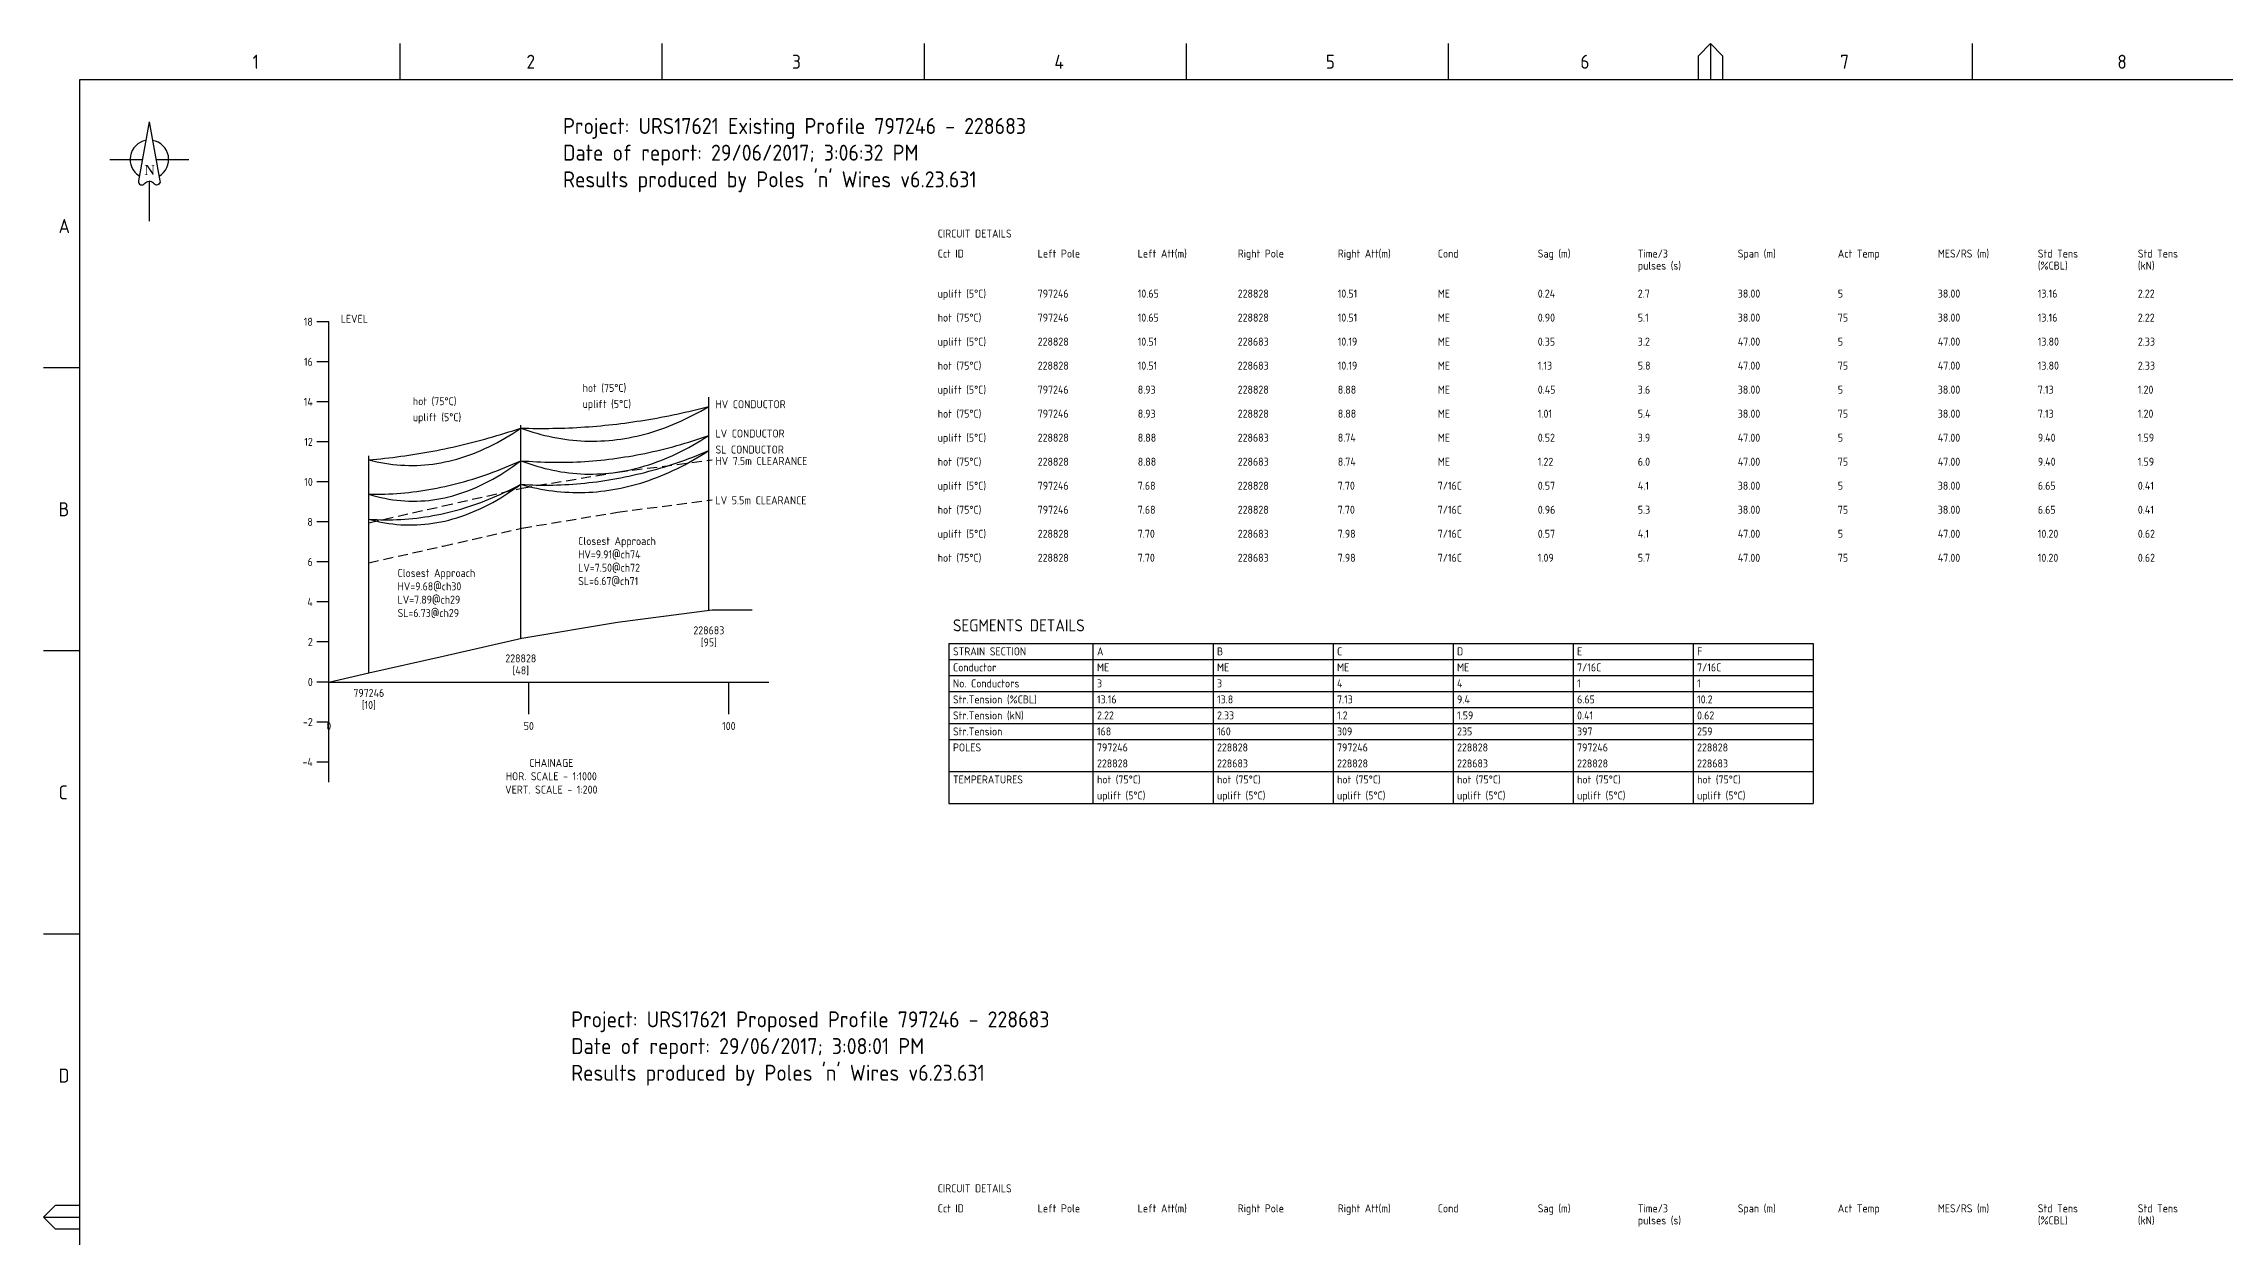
# Paper-space layout 'Retic4' of a CAD drawing. Header units: metres, sheet in millimetres. Extents: x -9 to 825, y -5 to 581.
# Drawn here: x -9 to 536, y 283 to 581 of the extents above; entities that cross this region are included whole.
import ezdxf
from ezdxf.enums import TextEntityAlignment as Align

# ---------------------------------------------------------------- set-up
doc = ezdxf.new("R2010")
doc.units = ezdxf.units.M
doc.linetypes.add('DASHED', pattern=[0.75, 0.5, -0.25])
doc.layers.get('0').update_dxf_attribs({"color": 6})
doc.layers.add('Notes', color=7, linetype='Continuous')
doc.layers.add('SupportsUG_SP_EXT', color=7, linetype='Continuous')
doc.styles.add('iecISOCP', font='isocp.shx')
doc.styles.add('iecNAME', font='times.ttf')
doc.styles.add('ISOCP', font='isocp.shx', dxfattribs={"height": 1.75})

# ---------------------------------------------------------------- blocks, each defined once
blk = doc.blocks.new('NorthPnt 11(NP11)')
for p, q in [((-19.7, 0), (-3.5, 0)), ((3.3, 0), (19.7, 0)), ((-0.1, -10.9), (-0.1, -30.8))]:
    blk.add_line(p, q)
for points in [[(-0.1, 18.8), (-5.4, -10.7, 0.877048), (-2.3, -11.9, -0.1543), (-0.1, -10.9, 0.090511)], [(-0.1, 18.8), (5.3, -10.7, -0.877048), (2.1, -11.9, 0.1543), (-0.1, -10.9, -0.090511)]]:
    blk.add_lwpolyline(points, format="xyb")
for start, end in [(100.5988, 238.8643), (300.0994, 80.4374)]:
    blk.add_arc((0, 0), 9.64, start, end)
at = {"color": 7, "style": 'iecNAME'}
blk.add_text('N', height=5.02, dxfattribs=at).set_placement((-2.6, -7.8))
blk = doc.blocks.new('A1_FRAME_TITLE')
at = {"layer": 'Notes', "linetype": 'Continuous'}
for p, q in [((89.14, 574.39), (89.14, 583.39)), ((154.65, 574.39), (154.65, 583.39)), ((220.16, 574.39), (220.16, 583.39)), ((285.67, 574.39), (285.67, 583.39)), ((351.17, 574.39), (351.17, 583.39)), ((413.68, 580.39), (416.68, 583.39)), ((416.68, 583.39), (416.68, 574.39)), ((416.68, 583.39), (419.68, 580.39)), ((482.19, 574.39), (482.19, 583.39)), ((413.68, 574.39), (413.68, 580.39)), ((419.68, 580.39), (419.68, 574.39)), ((9, 502.43), (0, 502.43)), ((8.99, 431.68), (0, 431.68)), ((8.99, 360.93), (0, 360.93)), ((0, 290.18), (3, 293.18)), ((0, 290.18), (9, 290.18)), ((3, 287.18), (0, 290.18)), ((3, 293.18), (8.99, 293.18)), ((8.99, 287.18), (3, 287.18))]:
    blk.add_line(p, q, dxfattribs=at)
at = {"layer": 'Notes', "color": 3, "linetype": 'Continuous'}
blk.add_line((9, 574.39), (9, 5.97), dxfattribs=at)
at = {"layer": 'Notes', "color": 3, "linetype": 'Continuous', "flags": 128}
for points in [[(149.5, 574.39), (9, 574.39)], [(824.37, 574.39), (149.5, 574.39)]]:
    blk.add_lwpolyline(points, dxfattribs=at)
at = {"layer": 'Notes', "color": 7, "style": 'iecISOCP'}
for s, p in [('1', (52.24, 577.12)), ('2', (120.7, 577.12)), ('3', (187.09, 577.12)), ('4', (252.67, 577.12)), ('5', (320.5, 577.12)), ('6', (384.13, 577.12)), ('7', (449.08, 577.12)), ('8', (518.36, 577.12)), ('A', (3.74, 536.06)), ('B', (3.74, 465.31)), ('C', (3.74, 394.56)), ('D', (3.74, 323.81))]:
    blk.add_text(s, height=3.5, dxfattribs=at).set_placement(p)
for tag, p in [('CAP_NO', (513.19, 43.46)), ('IE_NUM', (513.05, 37.81)), ('REF_No_1', (335.24, 32.31)), ('REF_1', (362.52, 32.31)), ('GEN_WO', (441.71, 31.76)), ('HV_SWITCH', (513.46, 32.16)), ('REF_No_2', (335.24, 26.31)), ('REF_2', (362.52, 26.31)), ('OH_WO', (441.71, 25.81)), ('UBD_REF', (513.05, 25.83)), ('REF_No_3', (335.24, 20.31)), ('REF_3', (362.52, 20.31)), ('UG_WO', (441.71, 20.05)), ('GIS_MAP_No', (513.05, 20.04)), ('REF_No_4', (335.24, 14.31)), ('REF_4', (362.52, 14.31)), ('HV_OP_DIAG', (513.33, 14.2)), ('SUB_WO', (441.71, 13.81)), ('LGA', (512.95, 7.78))]:
    blk.add_attdef(tag, p, '', height=2.5, dxfattribs=at)
at = {"layer": 'Notes', "style": 'iecISOCP'}
for tag, p in [('T1', (684.37, 39.47)), ('T2', (684.37, 34.35)), ('T3', (684.37, 28.92)), ('T4', (684.37, 23.66)), ('T5', (684.37, 18.23)), ('T6', (684.37, 12.97))]:
    blk.add_attdef(tag, text='', height=3.5, dxfattribs=at).set_placement(p, align=Align.CENTER)
at = {"layer": 'Notes', "color": 7, "style": 'iecISOCP'}
for tag, p in [('scale', (567.76, 33.27)), ('DRAWN', (567.76, 24.93)), ('DATE', (567.76, 16.88)), ('DESIGN', (605.62, 9.15)), ('CHD', (567.76, 8.37))]:
    blk.add_attdef(tag, text='', height=2.5, dxfattribs=at).set_placement(p, align=Align.CENTER)
at = {"layer": 'Notes', "color": 4, "style": 'iecISOCP'}
blk.add_attdef('NUM', text='', height=7, dxfattribs=at).set_placement((792.37, 20.12), align=Align.MIDDLE_CENTER)
at = {"layer": 'Notes', "color": 1, "style": 'iecISOCP'}
blk.add_attdef('REV', text='', height=5, dxfattribs=at).set_placement((820.05, 17.1), align=Align.CENTER)
at = {"layer": 'Notes', "color": 7, "style": 'iecISOCP'}
for tag, p in [('NS', (790.71, 8.12)), ('SHTS', (805.41, 8.12))]:
    blk.add_attdef(tag, text='', height=2.5, dxfattribs=at).set_placement(p, align=Align.MIDDLE)
at = {"layer": 'Notes', "style": 'iecISOCP'}
blk.add_attdef('ExportID', (9.08, 2.39), '', height=2.5, dxfattribs=at)
at = {"layer": 'Notes', "style": 'iecISOCP', "flags": 1}
for tag, p in [('ProjectType', (14.17, -26.8)), ('ProjectNumber', (23.56, -26.82)), ('DrawingNumber', (35.51, -26.8)), ('ProjectDescription', (47.56, -26.83)), ('ExportDate', (60.28, -26.79)), ('ExportUserName', (69.15, -26.8)), ('DesignerCompanyName', (81.48, -26.79)), ('ExportAreaOfInterest', (97.1, -26.81)), ('GIS_SUCCESS', (112, -26.78)), ('CAD_SUCCESS', (121.79, -26.78)), ('DEPOTCODE', (132.11, -26.88)), ('ExportCategories', (140.08, -26.8)), ('Comments', (154.38, -26.88))]:
    blk.add_attdef(tag, p, '', height=1, dxfattribs=at)

psp = doc.layouts.new('Retic4')

# ---------------------------------------------------------------- linework, layer by layer
at = {"color": 7, "linetype": 'Continuous'}
for p, q in [((62.54, 511.58), (59.54, 511.58)), ((62.54, 396.58), (62.54, 511.58)), ((62.54, 501.58), (59.54, 501.58)), ((62.54, 491.58), (59.54, 491.58)), ((62.54, 481.58), (59.54, 481.58)), ((62.54, 471.58), (59.54, 471.58)), ((62.54, 461.58), (59.54, 461.58)), ((62.54, 451.58), (59.54, 451.58)), ((62.54, 441.58), (59.54, 441.58)), ((110.79, 432.53), (134.69, 436.5)), ((134.69, 436.5), (158.36, 439.6)), ((158.36, 439.6), (168.36, 439.6)), ((62.54, 431.58), (59.54, 431.58)), ((91.1, 428.06), (110.79, 432.53)), ((217.57, 431.23), (433.57, 431.23)), ((217.57, 431.23), (217.57, 391.23)), ((253.57, 431.23), (253.57, 391.23)), ((283.57, 431.23), (283.57, 391.23)), ((313.57, 431.23), (313.57, 391.23)), ((343.57, 431.23), (343.57, 391.23)), ((373.57, 431.23), (373.57, 391.23)), ((403.57, 431.23), (403.57, 391.23)), ((433.57, 431.23), (433.57, 391.23)), ((72.53, 423.85), (91.1, 428.06)), ((217.57, 427.23), (433.57, 427.23)), ((62.54, 421.58), (59.54, 421.58)), ((62.54, 421.58), (72.53, 423.85)), ((62.54, 421.58), (172.54, 421.58)), ((62.54, 413.58), (62.54, 421.58)), ((112.54, 413.58), (112.54, 421.58)), ((162.54, 413.58), (162.54, 421.58)), ((217.57, 423.23), (433.57, 423.23)), ((217.57, 419.23), (433.57, 419.23)), ((217.57, 415.23), (433.57, 415.23)), ((62.54, 411.58), (59.54, 411.58)), ((217.57, 411.23), (433.57, 411.23)), ((217.57, 407.23), (433.57, 407.23)), ((62.54, 401.58), (59.54, 401.58)), ((217.57, 399.23), (433.57, 399.23)), ((217.57, 391.23), (433.57, 391.23))]:
    psp.add_line(p, q, dxfattribs=at)
at = {"color": 5, "linetype": 'Continuous'}
for p, q in [((157.54, 439.49), (157.54, 492.74)), ((110.54, 432.48), (110.54, 485.73)), ((72.54, 423.85), (72.54, 478.1))]:
    psp.add_line(p, q, dxfattribs=at)
at = {"color": 7, "linetype": 'DASHED', "ltscale": 5}
for p, q in [((134.69, 474), (158.36, 477.1)), ((91.1, 465.56), (110.79, 470.03)), ((110.79, 470.03), (134.69, 474)), ((72.53, 461.35), (91.1, 465.56)), ((110.79, 460.03), (134.69, 464)), ((134.69, 464), (158.36, 467.1)), ((91.1, 455.56), (110.79, 460.03)), ((72.53, 451.35), (91.1, 455.56))]:
    psp.add_line(p, q, dxfattribs=at)
at = {"color": 7, "linetype": 'Continuous'}
for points in [[(110.54, 485.03), (111.54, 485), (112.54, 484.97), (113.54, 484.95), (114.54, 484.94), (115.54, 484.94), (116.54, 484.94), (117.54, 484.95), (118.54, 484.96), (119.54, 484.98), (120.54, 485.01), (121.54, 485.04), (122.54, 485.08), (123.54, 485.12), (124.54, 485.17), (125.54, 485.23), (126.54, 485.3), (127.54, 485.37), (128.54, 485.45), (129.54, 485.53), (130.54, 485.62), (131.54, 485.71), (132.54, 485.82), (133.54, 485.93), (134.54, 486.04), (135.54, 486.16), (136.54, 486.29), (137.54, 486.42), (138.54, 486.56), (139.54, 486.71), (140.54, 486.86), (141.54, 487.02), (142.54, 487.19), (143.54, 487.36), (144.54, 487.54), (145.54, 487.73), (146.54, 487.92), (147.54, 488.11), (148.54, 488.32), (149.54, 488.53), (150.54, 488.75), (151.54, 488.97), (152.54, 489.2), (153.54, 489.43), (154.54, 489.68), (155.54, 489.92), (156.54, 490.18), (157.54, 490.44)], [(72.54, 477.1), (73.54, 477.18), (74.54, 477.28), (75.54, 477.38), (76.54, 477.48), (77.54, 477.59), (78.54, 477.71), (79.54, 477.84), (80.54, 477.97), (81.54, 478.11), (82.54, 478.25), (83.54, 478.41), (84.54, 478.56), (85.54, 478.73), (86.54, 478.9), (87.54, 479.08), (88.54, 479.27), (89.54, 479.46), (90.54, 479.66), (91.54, 479.86), (92.54, 480.07), (93.54, 480.29), (94.54, 480.52), (95.54, 480.75), (96.54, 480.99), (97.54, 481.23), (98.54, 481.49), (99.54, 481.74), (100.54, 482.01), (101.54, 482.28), (102.54, 482.56), (103.54, 482.84), (104.54, 483.14), (105.54, 483.43), (106.54, 483.74), (107.54, 484.05), (108.54, 484.37), (109.54, 484.7), (110.54, 485.03)], [(110.54, 476.88), (111.54, 476.79), (112.54, 476.72), (113.54, 476.66), (114.54, 476.6), (115.54, 476.56), (116.54, 476.52), (117.54, 476.5), (118.54, 476.48), (119.54, 476.47), (120.54, 476.48), (121.54, 476.49), (122.54, 476.51), (123.54, 476.54), (124.54, 476.58), (125.54, 476.63), (126.54, 476.69), (127.54, 476.76), (128.54, 476.84), (129.54, 476.92), (130.54, 477.02), (131.54, 477.13), (132.54, 477.24), (133.54, 477.37), (134.54, 477.5), (135.54, 477.64), (136.54, 477.8), (137.54, 477.96), (138.54, 478.13), (139.54, 478.31), (140.54, 478.5), (141.54, 478.7), (142.54, 478.91), (143.54, 479.13), (144.54, 479.36), (145.54, 479.6), (146.54, 479.85), (147.54, 480.1), (148.54, 480.37), (149.54, 480.64), (150.54, 480.93), (151.54, 481.22), (152.54, 481.53), (153.54, 481.84), (154.54, 482.16), (155.54, 482.5), (156.54, 482.84), (157.54, 483.19)], [(72.54, 468.5), (73.54, 468.49), (74.54, 468.49), (75.54, 468.51), (76.54, 468.53), (77.54, 468.57), (78.54, 468.62), (79.54, 468.69), (80.54, 468.77), (81.54, 468.86), (82.54, 468.96), (83.54, 469.07), (84.54, 469.2), (85.54, 469.34), (86.54, 469.49), (87.54, 469.65), (88.54, 469.83), (89.54, 470.02), (90.54, 470.22), (91.54, 470.44), (92.54, 470.66), (93.54, 470.9), (94.54, 471.15), (95.54, 471.42), (96.54, 471.69), (97.54, 471.98), (98.54, 472.28), (99.54, 472.6), (100.54, 472.92), (101.54, 473.26), (102.54, 473.61), (103.54, 473.98), (104.54, 474.36), (105.54, 474.74), (106.54, 475.15), (107.54, 475.56), (108.54, 475.99), (109.54, 476.43), (110.54, 476.88)], [(110.54, 470.98), (111.54, 470.92), (112.54, 470.87), (113.54, 470.83), (114.54, 470.8), (115.54, 470.79), (116.54, 470.78), (117.54, 470.78), (118.54, 470.8), (119.54, 470.82), (120.54, 470.86), (121.54, 470.9), (122.54, 470.96), (123.54, 471.02), (124.54, 471.1), (125.54, 471.18), (126.54, 471.28), (127.54, 471.39), (128.54, 471.5), (129.54, 471.63), (130.54, 471.77), (131.54, 471.92), (132.54, 472.07), (133.54, 472.24), (134.54, 472.42), (135.54, 472.61), (136.54, 472.81), (137.54, 473.02), (138.54, 473.24), (139.54, 473.47), (140.54, 473.71), (141.54, 473.96), (142.54, 474.22), (143.54, 474.5), (144.54, 474.78), (145.54, 475.07), (146.54, 475.37), (147.54, 475.69), (148.54, 476.01), (149.54, 476.35), (150.54, 476.69), (151.54, 477.04), (152.54, 477.41), (153.54, 477.78), (154.54, 478.17), (155.54, 478.57), (156.54, 478.97), (157.54, 479.39)], [(72.54, 462.25), (73.54, 462.19), (74.54, 462.14), (75.54, 462.11), (76.54, 462.09), (77.54, 462.09), (78.54, 462.11), (79.54, 462.14), (80.54, 462.19), (81.54, 462.25), (82.54, 462.33), (83.54, 462.43), (84.54, 462.54), (85.54, 462.67), (86.54, 462.81), (87.54, 462.97), (88.54, 463.14), (89.54, 463.33), (90.54, 463.54), (91.54, 463.76), (92.54, 464), (93.54, 464.25), (94.54, 464.52), (95.54, 464.8), (96.54, 465.1), (97.54, 465.42), (98.54, 465.75), (99.54, 466.1), (100.54, 466.47), (101.54, 466.85), (102.54, 467.24), (103.54, 467.65), (104.54, 468.08), (105.54, 468.52), (106.54, 468.98), (107.54, 469.46), (108.54, 469.95), (109.54, 470.45), (110.54, 470.98)]]:
    psp.add_lwpolyline(points, dxfattribs=at)
at = {"color": 1, "linetype": 'Continuous'}
for points in [[(110.54, 485.03), (111.54, 484.67), (112.54, 484.34), (113.54, 484.02), (114.54, 483.73), (115.54, 483.45), (116.54, 483.2), (117.54, 482.97), (118.54, 482.75), (119.54, 482.56), (120.54, 482.39), (121.54, 482.24), (122.54, 482.11), (123.54, 482), (124.54, 481.91), (125.54, 481.84), (126.54, 481.79), (127.54, 481.76), (128.54, 481.75), (129.54, 481.77), (130.54, 481.8), (131.54, 481.85), (132.54, 481.93), (133.54, 482.02), (134.54, 482.14), (135.54, 482.27), (136.54, 482.43), (137.54, 482.61), (138.54, 482.8), (139.54, 483.02), (140.54, 483.26), (141.54, 483.52), (142.54, 483.79), (143.54, 484.09), (144.54, 484.41), (145.54, 484.75), (146.54, 485.11), (147.54, 485.5), (148.54, 485.9), (149.54, 486.32), (150.54, 486.76), (151.54, 487.23), (152.54, 487.71), (153.54, 488.22), (154.54, 488.74), (155.54, 489.29), (156.54, 489.85), (157.54, 490.44)], [(72.54, 477.1), (73.54, 476.85), (74.54, 476.62), (75.54, 476.41), (76.54, 476.24), (77.54, 476.08), (78.54, 475.95), (79.54, 475.85), (80.54, 475.77), (81.54, 475.72), (82.54, 475.69), (83.54, 475.69), (84.54, 475.71), (85.54, 475.75), (86.54, 475.83), (87.54, 475.92), (88.54, 476.04), (89.54, 476.19), (90.54, 476.36), (91.54, 476.56), (92.54, 476.78), (93.54, 477.02), (94.54, 477.29), (95.54, 477.59), (96.54, 477.91), (97.54, 478.25), (98.54, 478.63), (99.54, 479.02), (100.54, 479.44), (101.54, 479.89), (102.54, 480.36), (103.54, 480.85), (104.54, 481.37), (105.54, 481.92), (106.54, 482.49), (107.54, 483.09), (108.54, 483.71), (109.54, 484.36), (110.54, 485.03)]]:
    psp.add_lwpolyline(points, dxfattribs=at)
at = {"color": 4, "linetype": 'Continuous'}
for points in [[(110.54, 476.88), (111.54, 476.5), (112.54, 476.15), (113.54, 475.82), (114.54, 475.51), (115.54, 475.23), (116.54, 474.96), (117.54, 474.72), (118.54, 474.5), (119.54, 474.3), (120.54, 474.13), (121.54, 473.98), (122.54, 473.84), (123.54, 473.74), (124.54, 473.65), (125.54, 473.58), (126.54, 473.54), (127.54, 473.52), (128.54, 473.52), (129.54, 473.55), (130.54, 473.59), (131.54, 473.66), (132.54, 473.75), (133.54, 473.86), (134.54, 474), (135.54, 474.15), (136.54, 474.33), (137.54, 474.53), (138.54, 474.75), (139.54, 475), (140.54, 475.26), (141.54, 475.55), (142.54, 475.86), (143.54, 476.2), (144.54, 476.55), (145.54, 476.93), (146.54, 477.33), (147.54, 477.75), (148.54, 478.19), (149.54, 478.66), (150.54, 479.15), (151.54, 479.66), (152.54, 480.19), (153.54, 480.75), (154.54, 481.32), (155.54, 481.92), (156.54, 482.55), (157.54, 483.19)], [(72.54, 468.5), (73.54, 468.2), (74.54, 467.93), (75.54, 467.69), (76.54, 467.48), (77.54, 467.29), (78.54, 467.13), (79.54, 467), (80.54, 466.9), (81.54, 466.83), (82.54, 466.78), (83.54, 466.76), (84.54, 466.77), (85.54, 466.81), (86.54, 466.88), (87.54, 466.97), (88.54, 467.09), (89.54, 467.24), (90.54, 467.42), (91.54, 467.63), (92.54, 467.86), (93.54, 468.12), (94.54, 468.41), (95.54, 468.73), (96.54, 469.08), (97.54, 469.45), (98.54, 469.86), (99.54, 470.29), (100.54, 470.74), (101.54, 471.23), (102.54, 471.75), (103.54, 472.29), (104.54, 472.86), (105.54, 473.46), (106.54, 474.09), (107.54, 474.74), (108.54, 475.42), (109.54, 476.14), (110.54, 476.88)]]:
    psp.add_lwpolyline(points, dxfattribs=at)
at = {"color": 3, "linetype": 'Continuous'}
for points in [[(110.54, 470.98), (111.54, 470.7), (112.54, 470.45), (113.54, 470.21), (114.54, 469.99), (115.54, 469.8), (116.54, 469.62), (117.54, 469.46), (118.54, 469.33), (119.54, 469.21), (120.54, 469.11), (121.54, 469.03), (122.54, 468.98), (123.54, 468.94), (124.54, 468.92), (125.54, 468.92), (126.54, 468.94), (127.54, 468.98), (128.54, 469.04), (129.54, 469.12), (130.54, 469.22), (131.54, 469.34), (132.54, 469.48), (133.54, 469.64), (134.54, 469.82), (135.54, 470.02), (136.54, 470.23), (137.54, 470.47), (138.54, 470.73), (139.54, 471.01), (140.54, 471.3), (141.54, 471.62), (142.54, 471.96), (143.54, 472.32), (144.54, 472.69), (145.54, 473.09), (146.54, 473.5), (147.54, 473.94), (148.54, 474.4), (149.54, 474.87), (150.54, 475.37), (151.54, 475.88), (152.54, 476.42), (153.54, 476.97), (154.54, 477.55), (155.54, 478.14), (156.54, 478.76), (157.54, 479.39)], [(72.54, 462.25), (73.54, 461.99), (74.54, 461.75), (75.54, 461.54), (76.54, 461.36), (77.54, 461.2), (78.54, 461.07), (79.54, 460.97), (80.54, 460.89), (81.54, 460.84), (82.54, 460.82), (83.54, 460.82), (84.54, 460.85), (85.54, 460.91), (86.54, 460.99), (87.54, 461.1), (88.54, 461.24), (89.54, 461.4), (90.54, 461.59), (91.54, 461.8), (92.54, 462.05), (93.54, 462.32), (94.54, 462.61), (95.54, 462.93), (96.54, 463.28), (97.54, 463.66), (98.54, 464.06), (99.54, 464.49), (100.54, 464.95), (101.54, 465.43), (102.54, 465.94), (103.54, 466.47), (104.54, 467.04), (105.54, 467.63), (106.54, 468.24), (107.54, 468.89), (108.54, 469.56), (109.54, 470.25), (110.54, 470.98)]]:
    psp.add_lwpolyline(points, dxfattribs=at)

# ---------------------------------------------------------------- block references
at = {"layer": 'Notes', "xscale": 0.5, "yscale": 0.5, "zscale": 0.5}
psp.add_blockref('NorthPnt 11(NP11)', (17.69, 552.15), dxfattribs=at)
at = {"layer": 'SupportsUG_SP_EXT'}
psp.add_blockref('A1_FRAME_TITLE', (-8.74, -2.32), dxfattribs=at)

# ---------------------------------------------------------------- texts
at = {"color": 7, "linetype": 'Continuous', "style": 'ISOCP'}
for s, height, p in [('CIRCUIT DETAILS', 2, (214.75, 532.62)), ('Cct ID', 2, (214.75, 527.62)), ('Left Pole', 2, (239.75, 527.62)), ('Left Att(m)', 2, (264.75, 527.62)), ('Right Pole', 2, (289.75, 527.62)), ('Right Att(m)', 2, (314.75, 527.62)), ('Cond', 2, (339.75, 527.62)), ('Sag (m)', 2, (364.75, 527.62)), ('Time/3', 2, (389.75, 527.62)), ('Span (m)', 2, (414.75, 527.62)), ('Act Temp', 2, (439.75, 527.62)), ('MES/RS (m)', 2, (464.75, 527.62)), ('Std Tens', 2, (489.75, 527.62)), ('Std Tens', 2, (514.75, 527.62)), ('pulses (s)', 2, (389.75, 524.62)), ('(%CBL)', 2, (489.75, 524.62)), ('(kN)', 2, (514.75, 524.62)), ('uplift (5°C)', 2, (214.75, 517.62)), ('797246', 2, (239.75, 517.62)), ('10.65', 2, (264.75, 517.62)), ('228828', 2, (289.75, 517.62)), ('10.51', 2, (314.75, 517.62)), ('ME', 2, (339.75, 517.62)), ('0.24', 2, (364.75, 517.62)), ('2.7', 2, (389.75, 517.62)), ('38.00', 2, (414.75, 517.62)), ('5', 2, (439.75, 517.62)), ('38.00', 2, (464.75, 517.62)), ('13.16', 2, (489.75, 517.62)), ('2.22', 2, (514.75, 517.62)), ('LEVEL', 2, (65.54, 511.33)), ('hot (75°C)', 2, (214.75, 511.62)), ('797246', 2, (239.75, 511.62)), ('10.65', 2, (264.75, 511.62)), ('228828', 2, (289.75, 511.62)), ('10.51', 2, (314.75, 511.62)), ('ME', 2, (339.75, 511.62)), ('0.90', 2, (364.75, 511.62)), ('5.1', 2, (389.75, 511.62)), ('38.00', 2, (414.75, 511.62)), ('75', 2, (439.75, 511.62)), ('38.00', 2, (464.75, 511.62)), ('13.16', 2, (489.75, 511.62)), ('2.22', 2, (514.75, 511.62)), ('uplift (5°C)', 2, (214.75, 505.62)), ('228828', 2, (239.75, 505.62)), ('10.51', 2, (264.75, 505.62)), ('228683', 2, (289.75, 505.62)), ('10.19', 2, (314.75, 505.62)), ('ME', 2, (339.75, 505.62)), ('0.35', 2, (364.75, 505.62)), ('3.2', 2, (389.75, 505.62)), ('47.00', 2, (414.75, 505.62)), ('5', 2, (439.75, 505.62)), ('47.00', 2, (464.75, 505.62)), ('13.80', 2, (489.75, 505.62)), ('2.33', 2, (514.75, 505.62)), ('hot (75°C)', 2, (214.75, 499.62)), ('228828', 2, (239.75, 499.62)), ('10.51', 2, (264.75, 499.62)), ('228683', 2, (289.75, 499.62)), ('10.19', 2, (314.75, 499.62)), ('ME', 2, (339.75, 499.62)), ('1.13', 2, (364.75, 499.62)), ('5.8', 2, (389.75, 499.62)), ('47.00', 2, (414.75, 499.62)), ('75', 2, (439.75, 499.62)), ('47.00', 2, (464.75, 499.62)), ('13.80', 2, (489.75, 499.62)), ('2.33', 2, (514.75, 499.62)), ('hot (75°C)', 2, (125.99, 494.06)), ('hot (75°C)', 2, (83.55, 490.74)), ('uplift (5°C)', 2, (125.99, 490.06)), ('HV CONDUCTOR', 2, (159.21, 489.98)), ('uplift (5°C)', 2, (214.75, 493.62)), ('797246', 2, (239.75, 493.62)), ('8.93', 2, (264.75, 493.62)), ('228828', 2, (289.75, 493.62)), ('8.88', 2, (314.75, 493.62)), ('ME', 2, (339.75, 493.62)), ('0.45', 2, (364.75, 493.62)), ('3.6', 2, (389.75, 493.62)), ('38.00', 2, (414.75, 493.62)), ('5', 2, (439.75, 493.62)), ('38.00', 2, (464.75, 493.62)), ('7.13', 2, (489.75, 493.62)), ('1.20', 2, (514.75, 493.62)), ('uplift (5°C)', 2, (83.55, 486.74)), ('hot (75°C)', 2, (214.75, 487.62)), ('797246', 2, (239.75, 487.62)), ('8.93', 2, (264.75, 487.62)), ('228828', 2, (289.75, 487.62)), ('8.88', 2, (314.75, 487.62)), ('ME', 2, (339.75, 487.62)), ('1.01', 2, (364.75, 487.62)), ('5.4', 2, (389.75, 487.62)), ('38.00', 2, (414.75, 487.62)), ('75', 2, (439.75, 487.62)), ('38.00', 2, (464.75, 487.62)), ('7.13', 2, (489.75, 487.62)), ('1.20', 2, (514.75, 487.62)), ('SL CONDUCTOR', 2, (159.21, 478.65)), ('LV CONDUCTOR', 2, (159.21, 482.66)), ('uplift (5°C)', 2, (214.75, 481.62)), ('228828', 2, (239.75, 481.62)), ('8.88', 2, (264.75, 481.62)), ('228683', 2, (289.75, 481.62)), ('8.74', 2, (314.75, 481.62)), ('ME', 2, (339.75, 481.62)), ('0.52', 2, (364.75, 481.62)), ('3.9', 2, (389.75, 481.62)), ('47.00', 2, (414.75, 481.62)), ('5', 2, (439.75, 481.62)), ('47.00', 2, (464.75, 481.62)), ('9.40', 2, (489.75, 481.62)), ('1.59', 2, (514.75, 481.62)), ('HV 7.5m CLEARANCE', 2, (159.21, 475.8)), ('hot (75°C)', 2, (214.75, 475.62)), ('228828', 2, (239.75, 475.62)), ('8.88', 2, (264.75, 475.62)), ('228683', 2, (289.75, 475.62)), ('8.74', 2, (314.75, 475.62)), ('ME', 2, (339.75, 475.62)), ('1.22', 2, (364.75, 475.62)), ('6.0', 2, (389.75, 475.62)), ('47.00', 2, (414.75, 475.62)), ('75', 2, (439.75, 475.62)), ('47.00', 2, (464.75, 475.62)), ('9.40', 2, (489.75, 475.62)), ('1.59', 2, (514.75, 475.62)), ('uplift (5°C)', 2, (214.75, 469.62)), ('797246', 2, (239.75, 469.62)), ('7.68', 2, (264.75, 469.62)), ('228828', 2, (289.75, 469.62)), ('7.70', 2, (314.75, 469.62)), ('7/16C', 2, (339.75, 469.62)), ('0.57', 2, (364.75, 469.62)), ('4.1', 2, (389.75, 469.62)), ('38.00', 2, (414.75, 469.62)), ('5', 2, (439.75, 469.62)), ('38.00', 2, (464.75, 469.62)), ('6.65', 2, (489.75, 469.62)), ('0.41', 2, (514.75, 469.62)), ('LV 5.5m CLEARANCE', 2, (159.21, 465.98)), ('hot (75°C)', 2, (214.75, 463.62)), ('797246', 2, (239.75, 463.62)), ('7.68', 2, (264.75, 463.62)), ('228828', 2, (289.75, 463.62)), ('7.70', 2, (314.75, 463.62)), ('7/16C', 2, (339.75, 463.62)), ('0.96', 2, (364.75, 463.62)), ('5.3', 2, (389.75, 463.62)), ('38.00', 2, (414.75, 463.62)), ('75', 2, (439.75, 463.62)), ('38.00', 2, (464.75, 463.62)), ('6.65', 2, (489.75, 463.62)), ('0.41', 2, (514.75, 463.62)), ('uplift (5°C)', 2, (214.75, 457.62)), ('228828', 2, (239.75, 457.62)), ('7.70', 2, (264.75, 457.62)), ('228683', 2, (289.75, 457.62)), ('7.98', 2, (314.75, 457.62)), ('7/16C', 2, (339.75, 457.62)), ('0.57', 2, (364.75, 457.62)), ('4.1', 2, (389.75, 457.62)), ('47.00', 2, (414.75, 457.62)), ('5', 2, (439.75, 457.62)), ('47.00', 2, (464.75, 457.62)), ('10.20', 2, (489.75, 457.62)), ('0.62', 2, (514.75, 457.62)), ('hot (75°C)', 2, (214.75, 451.62)), ('228828', 2, (239.75, 451.62)), ('7.70', 2, (264.75, 451.62)), ('228683', 2, (289.75, 451.62)), ('7.98', 2, (314.75, 451.62)), ('7/16C', 2, (339.75, 451.62)), ('1.09', 2, (364.75, 451.62)), ('5.7', 2, (389.75, 451.62)), ('47.00', 2, (414.75, 451.62)), ('75', 2, (439.75, 451.62)), ('47.00', 2, (464.75, 451.62)), ('10.20', 2, (489.75, 451.62)), ('0.62', 2, (514.75, 451.62)), ('SEGMENTS DETAILS', 3, (218.57, 434.23)), ('STRAIN SECTION', 2, (218.57, 428.23)), ('Conductor', 2, (218.57, 424.23)), ('A', 2, (254.57, 428.23)), ('ME', 2, (254.57, 424.23)), ('B', 2, (284.57, 428.23)), ('ME', 2, (284.57, 424.23)), ('C', 2, (314.57, 428.23)), ('ME', 2, (314.57, 424.23)), ('D', 2, (344.57, 428.23)), ('ME', 2, (344.57, 424.23)), ('7/16C', 2, (374.57, 424.23)), ('E', 2, (374.57, 428.23)), ('7/16C', 2, (404.57, 424.23)), ('F', 2, (404.57, 428.23)), ('No. Conductors', 2, (218.57, 420.23)), ('3', 2, (254.57, 420.23)), ('3', 2, (284.57, 420.23)), ('4', 2, (314.57, 420.23)), ('4', 2, (344.57, 420.23)), ('1', 2, (374.57, 420.23)), ('1', 2, (404.57, 420.23)), ('Str.Tension (%CBL)', 2, (218.57, 416.23)), ('Str.Tension (kN)', 2, (218.57, 412.23)), ('13.16', 2, (254.57, 416.23)), ('13.8', 2, (284.57, 416.23)), ('7.13', 2, (314.57, 416.23)), ('9.4', 2, (344.57, 416.23)), ('6.65', 2, (374.57, 416.23)), ('10.2', 2, (404.57, 416.23)), ('Str.Tension ', 2, (218.57, 408.23)), ('168', 2, (254.57, 408.23)), ('2.22', 2, (254.57, 412.23)), ('160', 2, (284.57, 408.23)), ('2.33', 2, (284.57, 412.23)), ('1.2', 2, (314.57, 412.23)), ('309', 2, (314.57, 408.23)), ('1.59', 2, (344.57, 412.23)), ('235', 2, (344.57, 408.23)), ('0.41', 2, (374.57, 412.23)), ('397', 2, (374.57, 408.23)), ('0.62', 2, (404.57, 412.23)), ('259', 2, (404.57, 408.23)), ('POLES', 2, (218.57, 404.23)), ('797246', 2, (254.57, 404.23)), ('228828', 2, (284.57, 404.23)), ('797246', 2, (314.57, 404.23)), ('228828', 2, (344.57, 404.23)), ('797246', 2, (374.57, 404.23)), ('228828', 2, (404.57, 404.23)), ('TEMPERATURES', 2, (218.57, 396.23)), ('228828', 2, (254.57, 400.23)), ('hot (75°C)', 2, (254.57, 396.23)), ('228683', 2, (284.57, 400.23)), ('hot (75°C)', 2, (284.57, 396.23)), ('228828', 2, (314.57, 400.23)), ('hot (75°C)', 2, (314.57, 396.23)), ('228683', 2, (344.57, 400.23)), ('hot (75°C)', 2, (344.57, 396.23)), ('228828', 2, (374.57, 400.23)), ('hot (75°C)', 2, (374.57, 396.23)), ('228683', 2, (404.57, 400.23)), ('hot (75°C)', 2, (404.57, 396.23)), ('uplift (5°C)', 2, (254.57, 392.23)), ('uplift (5°C)', 2, (284.57, 392.23)), ('uplift (5°C)', 2, (314.57, 392.23)), ('uplift (5°C)', 2, (344.57, 392.23)), ('uplift (5°C)', 2, (374.57, 392.23)), ('uplift (5°C)', 2, (404.57, 392.23)), ('CIRCUIT DETAILS', 2, (214.75, 294.07)), ('Cct ID', 2, (214.75, 289.07)), ('Left Pole', 2, (239.75, 289.07)), ('Left Att(m)', 2, (264.75, 289.07)), ('Right Pole', 2, (289.75, 289.07)), ('Right Att(m)', 2, (314.75, 289.07)), ('Cond', 2, (339.75, 289.07)), ('Sag (m)', 2, (364.75, 289.07)), ('Time/3', 2, (389.75, 289.07)), ('Span (m)', 2, (414.75, 289.07)), ('Act Temp', 2, (439.75, 289.07)), ('MES/RS (m)', 2, (464.75, 289.07)), ('Std Tens', 2, (489.75, 289.07)), ('Std Tens', 2, (514.75, 289.07)), ('pulses (s)', 2, (389.75, 286.07)), ('(%CBL)', 2, (489.75, 286.07)), ('(kN)', 2, (514.75, 286.07))]:
    psp.add_text(s, height=height, dxfattribs=at).set_placement(p)
for s, p in [('18', (58.54, 511.58)), ('16', (58.54, 501.58)), ('14', (58.54, 491.58)), ('12', (58.54, 481.58)), ('10', (58.54, 471.58)), ('8', (58.54, 461.58)), ('6', (58.54, 451.58)), ('4', (58.54, 441.58)), ('2', (58.54, 431.58)), ('0', (58.54, 421.58)), ('-2', (58.54, 411.58)), ('-4', (58.54, 401.58))]:
    psp.add_text(s, height=2, dxfattribs=at).set_placement(p, align=Align.MIDDLE_RIGHT)
for s, p in [('228683', (157.54, 435.49)), ('[95]', (157.54, 432.49)), ('228828', (110.54, 428.48)), ('[48]', (110.54, 425.48)), ('797246', (72.54, 419.85)), ('[10]', (72.54, 416.85)), ('0', (62.54, 411.58)), ('50', (112.54, 411.58)), ('100', (162.54, 411.58))]:
    psp.add_text(s, height=2, dxfattribs=at).set_placement(p, align=Align.TOP_CENTER)
for s, insert, char_height, width, attachment_point in [("Project: URS17621 Existing Profile 797246 - 228683 \\PDate of report: 29/06/2017; 3:06:32 PM \\PResults produced by Poles 'n' Wires v6.23.631", (121.11, 562.5), 4, 187.9727, 1), ('Closest Approach\\PHV=9.91@ch74\\PLV=7.50@ch72\\PSL=6.67@ch71', (124.88, 457.8), 2, 26.1873, 1), ('Closest Approach\\PHV=9.68@ch30\\PLV=7.89@ch29\\PSL=6.73@ch29', (79.74, 449.82), 2, 26.1873, 1), ('CHAINAGE \\PHOR. SCALE - 1:1000 VERT. SCALE - 1:200', (118.17, 402.36), 2, 29.5482, 2), ("Project: URS17621 Proposed Profile 797246 - 228683 \\PDate of report: 29/06/2017; 3:08:01 PM \\PResults produced by Poles 'n' Wires v6.23.631", (123.14, 339.28), 4, 144.4892, 1)]:
    psp.add_mtext(s, dxfattribs=dict(at, insert=insert, char_height=char_height, width=width, attachment_point=attachment_point))

doc.saveas('drawing.dxf')
